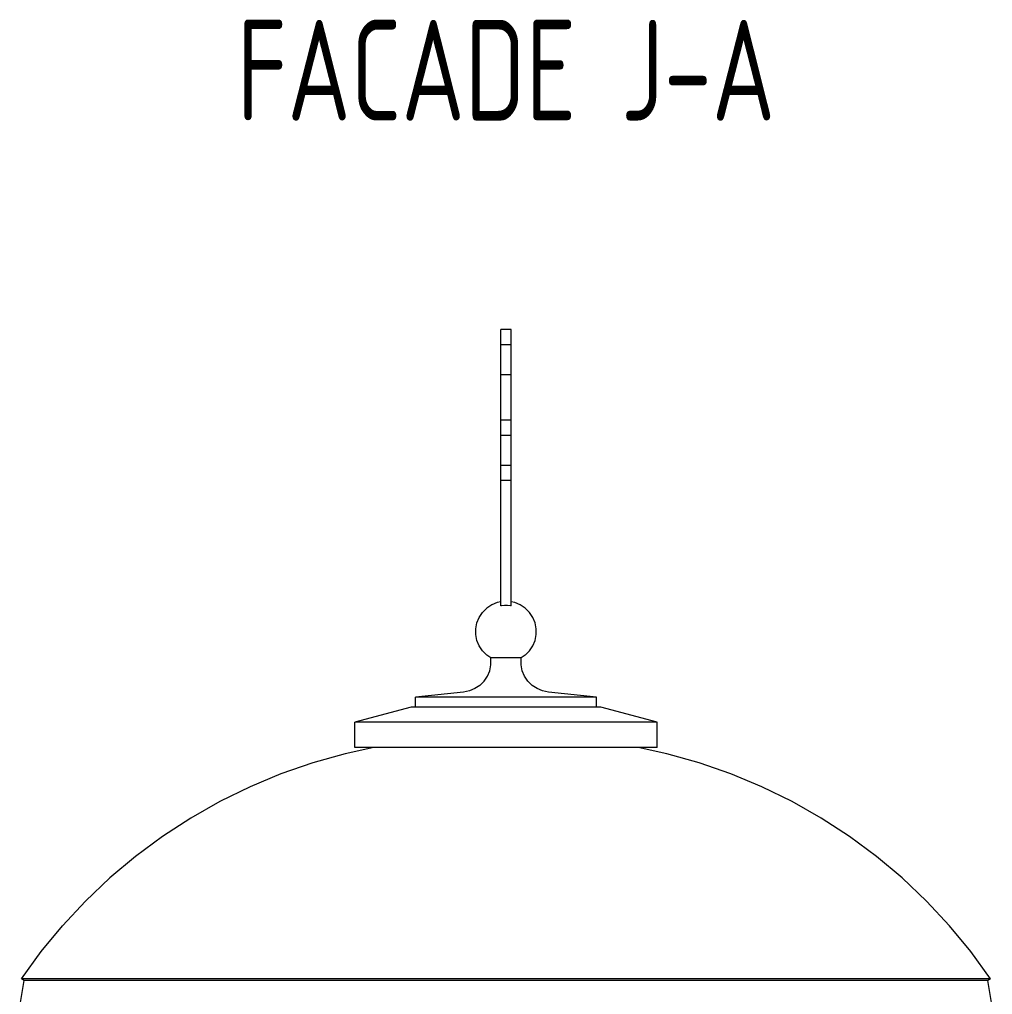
# Model space of a CAD drawing. Header units: millimetres. Extents: x -4890 to 184123, y 36 to 148549.
# Drawn here: x 149880 to 159539, y 138866 to 148549 of the extents above; entities that cross this region are included whole.
import ezdxf

# ---------------------------------------------------------------- set-up
doc = ezdxf.new("R2010")
doc.units = ezdxf.units.MM
doc.layers.add('Text', color=169, linetype='Continuous', lineweight=5)
doc.layers.add('Wall_Satelit', color=253, linetype='Continuous', lineweight=5)
doc.styles.add('OK300', font='isocpeur.ttf', dxfattribs={"width": 0.7, "height": 300})

msp = doc.modelspace()

# ---------------------------------------------------------------- linework, layer by layer
at = {"layer": 'Wall_Satelit'}
for p, q in [((154659.7, 145463.1), (154659.7, 145468.8)), ((154759.7, 145468.8), (154659.7, 145468.8)), ((154659.7, 145451.7), (154659.7, 145463.1)), ((154659.7, 145435.3), (154659.7, 145451.7)), ((154759.7, 145463.1), (154759.7, 145468.8)), ((154759.7, 145451.7), (154759.7, 145463.1)), ((154759.7, 145435.3), (154759.7, 145451.7)), ((154659.7, 145414.5), (154659.7, 145435.3)), ((154659.7, 145389.9), (154659.7, 145414.5)), ((154659.7, 145362.6), (154659.7, 145389.9)), ((154659.7, 145333.6), (154659.7, 145362.6)), ((154759.7, 145414.5), (154759.7, 145435.3)), ((154759.7, 145389.9), (154759.7, 145414.5)), ((154759.7, 145362.6), (154759.7, 145389.9)), ((154759.7, 145333.6), (154759.7, 145362.6)), ((154659.7, 145318.8), (154659.7, 145333.6)), ((154659.7, 145313.1), (154659.7, 145318.8)), ((154759.7, 145318.8), (154659.7, 145318.8)), ((154659.7, 145301.7), (154659.7, 145313.1)), ((154659.7, 145285.3), (154659.7, 145301.7)), ((154659.7, 145264.5), (154659.7, 145285.3)), ((154659.7, 145239.9), (154659.7, 145264.5)), ((154759.7, 145318.8), (154759.7, 145333.6)), ((154759.7, 145313.1), (154759.7, 145318.8)), ((154759.7, 145301.7), (154759.7, 145313.1)), ((154759.7, 145285.3), (154759.7, 145301.7)), ((154759.7, 145264.5), (154759.7, 145285.3)), ((154759.7, 145239.9), (154759.7, 145264.5)), ((154659.7, 145212.6), (154659.7, 145239.9)), ((154659.7, 145183.6), (154659.7, 145212.6)), ((154659.7, 145154.1), (154659.7, 145183.6)), ((154659.7, 145125.1), (154659.7, 145154.1)), ((154759.7, 145212.6), (154759.7, 145239.9)), ((154759.7, 145183.6), (154759.7, 145212.6)), ((154759.7, 145154.1), (154759.7, 145183.6)), ((154759.7, 145125.1), (154759.7, 145154.1)), ((154659.7, 145097.8), (154659.7, 145125.1)), ((154659.7, 145073.2), (154659.7, 145097.8)), ((154659.7, 145052.3), (154659.7, 145073.2)), ((154659.7, 145035.9), (154659.7, 145052.3)), ((154759.7, 145097.8), (154759.7, 145125.1)), ((154759.7, 145073.2), (154759.7, 145097.8)), ((154759.7, 145052.3), (154759.7, 145073.2)), ((154759.7, 145035.9), (154759.7, 145052.3)), ((154659.7, 145024.6), (154659.7, 145035.9)), ((154659.7, 145018.8), (154659.7, 145024.6)), ((154659.7, 144568.8), (154659.7, 145018.8)), ((154759.7, 145018.8), (154659.7, 145018.8)), ((154759.7, 145024.6), (154759.7, 145035.9)), ((154759.7, 145018.8), (154759.7, 145024.6)), ((154759.7, 144568.8), (154759.7, 145018.8)), ((154659.7, 144563.1), (154659.7, 144568.8)), ((154759.7, 144568.8), (154659.7, 144568.8)), ((154759.7, 144563.1), (154759.7, 144568.8)), ((154659.7, 144551.7), (154659.7, 144563.1)), ((154659.7, 144535.3), (154659.7, 144551.7)), ((154659.7, 144514.5), (154659.7, 144535.3)), ((154659.7, 144489.9), (154659.7, 144514.5)), ((154659.7, 144462.6), (154659.7, 144489.9)), ((154759.7, 144551.7), (154759.7, 144563.1)), ((154759.7, 144535.3), (154759.7, 144551.7)), ((154759.7, 144514.5), (154759.7, 144535.3)), ((154759.7, 144489.9), (154759.7, 144514.5)), ((154759.7, 144462.6), (154759.7, 144489.9)), ((154659.7, 144433.6), (154659.7, 144462.6)), ((154659.7, 144418.8), (154659.7, 144433.6)), ((154659.7, 144413.1), (154659.7, 144418.8)), ((154759.7, 144418.8), (154659.7, 144418.8)), ((154659.7, 144401.7), (154659.7, 144413.1)), ((154659.7, 144385.3), (154659.7, 144401.7)), ((154659.7, 144364.5), (154659.7, 144385.3)), ((154759.7, 144433.6), (154759.7, 144462.6)), ((154759.7, 144418.8), (154759.7, 144433.6)), ((154759.7, 144413.1), (154759.7, 144418.8)), ((154759.7, 144401.7), (154759.7, 144413.1)), ((154759.7, 144385.3), (154759.7, 144401.7)), ((154759.7, 144364.5), (154759.7, 144385.3)), ((154659.7, 144339.9), (154659.7, 144364.5)), ((154659.7, 144312.6), (154659.7, 144339.9)), ((154659.7, 144283.6), (154659.7, 144312.6)), ((154659.7, 144254.1), (154659.7, 144283.6)), ((154759.7, 144339.9), (154759.7, 144364.5)), ((154759.7, 144312.6), (154759.7, 144339.9)), ((154759.7, 144283.6), (154759.7, 144312.6)), ((154759.7, 144254.1), (154759.7, 144283.6)), ((154659.7, 144225.1), (154659.7, 144254.1)), ((154659.7, 144197.8), (154659.7, 144225.1)), ((154659.7, 144173.2), (154659.7, 144197.8)), ((154759.7, 144225.1), (154759.7, 144254.1)), ((154759.7, 144197.8), (154759.7, 144225.1)), ((154759.7, 144173.2), (154759.7, 144197.8)), ((154659.7, 144152.3), (154659.7, 144173.2)), ((154659.7, 144135.9), (154659.7, 144152.3)), ((154659.7, 144124.6), (154659.7, 144135.9)), ((154659.7, 144118.8), (154659.7, 144124.6)), ((154659.7, 144104.1), (154659.7, 144118.8)), ((154759.7, 144118.8), (154659.7, 144118.8)), ((154659.7, 144075.1), (154659.7, 144104.1)), ((154759.7, 144152.3), (154759.7, 144173.2)), ((154759.7, 144135.9), (154759.7, 144152.3)), ((154759.7, 144124.6), (154759.7, 144135.9)), ((154759.7, 144118.8), (154759.7, 144124.6)), ((154759.7, 144104.1), (154759.7, 144118.8)), ((154759.7, 144075.1), (154759.7, 144104.1)), ((154659.7, 144047.8), (154659.7, 144075.1)), ((154659.7, 144023.2), (154659.7, 144047.8)), ((154659.7, 144002.3), (154659.7, 144023.2)), ((154659.7, 143985.9), (154659.7, 144002.3)), ((154759.7, 144047.8), (154759.7, 144075.1)), ((154759.7, 144023.2), (154759.7, 144047.8)), ((154759.7, 144002.3), (154759.7, 144023.2)), ((154759.7, 143985.9), (154759.7, 144002.3)), ((154659.7, 143974.6), (154659.7, 143985.9)), ((154659.7, 143968.8), (154659.7, 143974.6)), ((154659.7, 142724.2), (154659.7, 143968.8)), ((154659.7, 142724.2), (154659.7, 143968.8)), ((154759.7, 143968.8), (154659.7, 143968.8)), ((154759.7, 143974.6), (154759.7, 143985.9)), ((154759.7, 143968.8), (154759.7, 143974.6)), ((154759.7, 142724.2), (154759.7, 143968.8)), ((154759.7, 142724.2), (154759.7, 143968.8)), ((154567.6, 142734.7), (154518.4, 142701.8)), ((154622.2, 142757.3), (154567.6, 142734.7)), ((154659.7, 142764.8), (154622.2, 142757.3)), ((154694.9, 142729.4), (154664.2, 142725.4)), ((154724.4, 142729.4), (154694.9, 142729.4)), ((154755.2, 142725.4), (154724.4, 142729.4)), ((154797.2, 142757.3), (154759.7, 142764.8)), ((154851.8, 142734.7), (154797.2, 142757.3)), ((154900.9, 142701.8), (154851.8, 142734.7)), ((154443.8, 142610.9), (154476.6, 142660.1)), ((154518.4, 142701.8), (154476.6, 142660.1)), ((154664.2, 142725.4), (154659.7, 142724.2)), ((154759.7, 142724.2), (154755.2, 142725.4)), ((154942.7, 142660.1), (154900.9, 142701.8)), ((154975.5, 142610.9), (154942.7, 142660.1)), ((154409.7, 142498.4), (154421.2, 142556.3)), ((154421.2, 142556.3), (154443.8, 142610.9)), ((154998.1, 142556.3), (154975.5, 142610.9)), ((155009.7, 142498.4), (154998.1, 142556.3)), ((154409.7, 142439.3), (154409.7, 142498.4)), ((154421.2, 142381.3), (154409.7, 142439.3)), ((154998.1, 142381.3), (155009.7, 142439.3)), ((155009.7, 142439.3), (155009.7, 142498.4)), ((154443.8, 142326.7), (154421.2, 142381.3)), ((154975.5, 142326.7), (154998.1, 142381.3)), ((154476.6, 142277.6), (154443.8, 142326.7)), ((154518.4, 142235.8), (154476.6, 142277.6)), ((154900.9, 142235.8), (154942.7, 142277.6)), ((154942.7, 142277.6), (154975.5, 142326.7)), ((154559.7, 142208.2), (154518.4, 142235.8)), ((154559.7, 142139.3), (154559.7, 142208.2)), ((154565.4, 142208.2), (154559.7, 142208.2)), ((154576.7, 142208.2), (154565.4, 142208.2)), ((154593.2, 142208.2), (154576.7, 142208.2)), ((154614.1, 142208.2), (154593.2, 142208.2)), ((154638.6, 142208.2), (154614.1, 142208.2)), ((154665.9, 142208.2), (154638.6, 142208.2)), ((154694.9, 142208.2), (154665.9, 142208.2)), ((154724.4, 142208.2), (154694.9, 142208.2)), ((154753.4, 142208.2), (154724.4, 142208.2)), ((154780.7, 142208.2), (154753.4, 142208.2)), ((154805.3, 142208.2), (154780.7, 142208.2)), ((154826.2, 142208.2), (154805.3, 142208.2)), ((154842.6, 142208.2), (154826.2, 142208.2)), ((154853.9, 142208.2), (154842.6, 142208.2)), ((154859.7, 142208.2), (154853.9, 142208.2)), ((154900.9, 142235.8), (154859.7, 142208.2)), ((154859.7, 142139.3), (154859.7, 142208.2)), ((154525.5, 142026.7), (154548.1, 142081.3)), ((154548.1, 142081.3), (154559.7, 142139.3)), ((154871.2, 142081.3), (154859.7, 142139.3)), ((154893.8, 142026.7), (154871.2, 142081.3)), ((154450.9, 141935.8), (154492.7, 141977.6)), ((154492.7, 141977.6), (154525.5, 142026.7)), ((154926.6, 141977.6), (154893.8, 142026.7)), ((154968.4, 141935.8), (154926.6, 141977.6)), ((154289.2, 141868.8), (153809.7, 141818.8)), ((154347.2, 141880.4), (154289.2, 141868.8)), ((154401.8, 141903), (154347.2, 141880.4)), ((154450.9, 141935.8), (154401.8, 141903)), ((155017.6, 141903), (154968.4, 141935.8)), ((155072.2, 141880.4), (155017.6, 141903)), ((155130.1, 141868.8), (155072.2, 141880.4)), ((155609.7, 141818.8), (155130.1, 141868.8)), ((153809.7, 141718.8), (153809.7, 141818.8)), ((153844.3, 141818.8), (153809.7, 141818.8)), ((153912.1, 141818.8), (153844.3, 141818.8)), ((154010.6, 141818.8), (153912.1, 141818.8)), ((154136, 141818.8), (154010.6, 141818.8)), ((154283.4, 141818.8), (154136, 141818.8)), ((154447.1, 141818.8), (154283.4, 141818.8)), ((154621, 141818.8), (154447.1, 141818.8)), ((154798.3, 141818.8), (154621, 141818.8)), ((154972.2, 141818.8), (154798.3, 141818.8)), ((155136, 141818.8), (154972.2, 141818.8)), ((155283.4, 141818.8), (155136, 141818.8)), ((155408.8, 141818.8), (155283.4, 141818.8)), ((155507.2, 141818.8), (155408.8, 141818.8)), ((155575.1, 141818.8), (155507.2, 141818.8)), ((155609.7, 141818.8), (155575.1, 141818.8)), ((155609.7, 141718.8), (155609.7, 141818.8)), ((153769.5, 141718.8), (153209.7, 141568.8)), ((153805.6, 141718.8), (153769.5, 141718.8)), ((153876.5, 141718.8), (153805.6, 141718.8)), ((153979.4, 141718.8), (153876.5, 141718.8)), ((154110.3, 141718.8), (153979.4, 141718.8)), ((154264.3, 141718.8), (154110.3, 141718.8)), ((154435.4, 141718.8), (154264.3, 141718.8)), ((154617.1, 141718.8), (154435.4, 141718.8)), ((154802.3, 141718.8), (154617.1, 141718.8)), ((154983.9, 141718.8), (154802.3, 141718.8)), ((155155, 141718.8), (154983.9, 141718.8)), ((155309, 141718.8), (155155, 141718.8)), ((155440, 141718.8), (155309, 141718.8)), ((155542.9, 141718.8), (155440, 141718.8)), ((155613.7, 141718.8), (155542.9, 141718.8)), ((155649.9, 141718.8), (155613.7, 141718.8)), ((156209.7, 141568.8), (155649.9, 141718.8)), ((153209.7, 141318.8), (153209.7, 141568.8)), ((153267.3, 141568.8), (153209.7, 141568.8)), ((153380.4, 141568.8), (153267.3, 141568.8)), ((153544.5, 141568.8), (153380.4, 141568.8)), ((153753.5, 141568.8), (153544.5, 141568.8)), ((153999.2, 141568.8), (153753.5, 141568.8)), ((154272.1, 141568.8), (153999.2, 141568.8)), ((154561.9, 141568.8), (154272.1, 141568.8)), ((154857.4, 141568.8), (154561.9, 141568.8)), ((155147.2, 141568.8), (154857.4, 141568.8)), ((155420.2, 141568.8), (155147.2, 141568.8)), ((155665.9, 141568.8), (155420.2, 141568.8)), ((155874.8, 141568.8), (155665.9, 141568.8)), ((156039, 141568.8), (155874.8, 141568.8)), ((156152, 141568.8), (156039, 141568.8)), ((156209.7, 141568.8), (156152, 141568.8)), ((156209.7, 141318.8), (156209.7, 141568.8)), ((153397.2, 141318.8), (153111.7, 141257.2)), ((153267.3, 141318.8), (153209.7, 141318.8)), ((153380.4, 141318.8), (153267.3, 141318.8)), ((153544.5, 141318.8), (153380.4, 141318.8)), ((153753.5, 141318.8), (153544.5, 141318.8)), ((153999.2, 141318.8), (153753.5, 141318.8)), ((154272.1, 141318.8), (153999.2, 141318.8)), ((154561.9, 141318.8), (154272.1, 141318.8)), ((154857.4, 141318.8), (154561.9, 141318.8)), ((155147.2, 141318.8), (154857.4, 141318.8)), ((155420.2, 141318.8), (155147.2, 141318.8)), ((155665.9, 141318.8), (155420.2, 141318.8)), ((155874.8, 141318.8), (155665.9, 141318.8)), ((156039, 141318.8), (155874.8, 141318.8)), ((156307.6, 141257.2), (156022.2, 141318.8)), ((156152, 141318.8), (156039, 141318.8)), ((156209.7, 141318.8), (156152, 141318.8)), ((153111.7, 141257.2), (152790.8, 141167.1)), ((156628.6, 141167.1), (156307.6, 141257.2)), ((152790.8, 141167.1), (152475.9, 141057.7)), ((156943.4, 141057.7), (156628.6, 141167.1)), ((152475.9, 141057.7), (152168.3, 140929.4)), ((157251.1, 140929.4), (156943.4, 141057.7)), ((152168.3, 140929.4), (151869, 140782.6)), ((157550.3, 140782.6), (157251.1, 140929.4)), ((151869, 140782.6), (151579.2, 140617.9)), ((157840.1, 140617.9), (157550.3, 140782.6)), ((151579.2, 140617.9), (151299.9, 140435.9)), ((158119.4, 140435.9), (157840.1, 140617.9)), ((151299.9, 140435.9), (151032.3, 140237.3)), ((158387.1, 140237.3), (158119.4, 140435.9)), ((151032.3, 140237.3), (150777.1, 140022.8)), ((158642.2, 140022.8), (158387.1, 140237.3)), ((150777.1, 140022.8), (150535.5, 139793.1)), ((158883.8, 139793.1), (158642.2, 140022.8)), ((150308.3, 139549.2), (150535.5, 139793.1)), ((159111, 139549.2), (158883.8, 139793.1)), ((150096.3, 139292), (150308.3, 139549.2)), ((159323, 139292), (159111, 139549.2)), ((149900.4, 139022.3), (150096.3, 139292)), ((159519, 139022.3), (159323, 139292)), ((149879.9, 138725.9), (149925.1, 139005.3)), ((149946.7, 139022.3), (149900.4, 139022.3)), ((149925.1, 139005.3), (149900.4, 139022.3)), ((149971.2, 139005.3), (149925.1, 139005.3)), ((150038.9, 139022.3), (149946.7, 139022.3)), ((150062.9, 139005.3), (149971.2, 139005.3)), ((150176.1, 139022.3), (150038.9, 139022.3)), ((150199.4, 139005.3), (150062.9, 139005.3)), ((150356.9, 139022.3), (150176.1, 139022.3)), ((150379.3, 139005.3), (150199.4, 139005.3)), ((150579.6, 139022.3), (150356.9, 139022.3)), ((150600.9, 139005.3), (150379.3, 139005.3)), ((150842.2, 139022.3), (150579.6, 139022.3)), ((150862.1, 139005.3), (150600.9, 139005.3)), ((151141.9, 139022.3), (150842.2, 139022.3)), ((151160.3, 139005.3), (150862.1, 139005.3)), ((151476.1, 139022.3), (151141.9, 139022.3)), ((151492.7, 139005.3), (151160.3, 139005.3)), ((151841.3, 139022.3), (151476.1, 139022.3)), ((151856.1, 139005.3), (151492.7, 139005.3)), ((152234.2, 139022.3), (151841.3, 139022.3)), ((152247, 139005.3), (151856.1, 139005.3)), ((152651, 139022.3), (152234.2, 139022.3)), ((152661.6, 139005.3), (152247, 139005.3)), ((153087.5, 139022.3), (152651, 139022.3)), ((153095.9, 139005.3), (152661.6, 139005.3)), ((153539.7, 139022.3), (153087.5, 139022.3)), ((153545.7, 139005.3), (153095.9, 139005.3)), ((154003.1, 139022.3), (153539.7, 139022.3)), ((154006.8, 139005.3), (153545.7, 139005.3)), ((154473.4, 139022.3), (154003.1, 139022.3)), ((154474.6, 139005.3), (154006.8, 139005.3)), ((154945.9, 139022.3), (154473.4, 139022.3)), ((154944.7, 139005.3), (154474.6, 139005.3)), ((155412.6, 139005.3), (154944.7, 139005.3)), ((155416.2, 139022.3), (154945.9, 139022.3)), ((155873.6, 139005.3), (155412.6, 139005.3)), ((155879.6, 139022.3), (155416.2, 139022.3)), ((156323.5, 139005.3), (155873.6, 139005.3)), ((156331.8, 139022.3), (155879.6, 139022.3)), ((156757.8, 139005.3), (156323.5, 139005.3)), ((156768.4, 139022.3), (156331.8, 139022.3)), ((157172.4, 139005.3), (156757.8, 139005.3)), ((157185.1, 139022.3), (156768.4, 139022.3)), ((157563.2, 139005.3), (157172.4, 139005.3)), ((157578, 139022.3), (157185.1, 139022.3)), ((157926.6, 139005.3), (157563.2, 139005.3)), ((157943.3, 139022.3), (157578, 139022.3)), ((158259, 139005.3), (157926.6, 139005.3)), ((158277.4, 139022.3), (157943.3, 139022.3)), ((158557.3, 139005.3), (158259, 139005.3)), ((158577.2, 139022.3), (158277.4, 139022.3)), ((158818.4, 139005.3), (158557.3, 139005.3)), ((158839.7, 139022.3), (158577.2, 139022.3)), ((159040, 139005.3), (158818.4, 139005.3)), ((159062.5, 139022.3), (158839.7, 139022.3)), ((159219.9, 139005.3), (159040, 139005.3)), ((159243.3, 139022.3), (159062.5, 139022.3)), ((159356.4, 139005.3), (159219.9, 139005.3)), ((159380.5, 139022.3), (159243.3, 139022.3)), ((159448.1, 139005.3), (159356.4, 139005.3)), ((159472.6, 139022.3), (159380.5, 139022.3)), ((159494.2, 139005.3), (159448.1, 139005.3)), ((159519, 139022.3), (159472.6, 139022.3)), ((159519, 139022.3), (159494.2, 139005.3)), ((159539.4, 138725.9), (159494.2, 139005.3))]:
    msp.add_line(p, q, dxfattribs=at)

# ---------------------------------------------------------------- texts
at = {"layer": 'Text', "linetype": 'Continuous', "insert": (154709.7, 147543.3), "char_height": 1000, "attachment_point": 8, "style": 'OK300'}
msp.add_mtext('FACADE J-A', dxfattribs=at)

doc.saveas('drawing.dxf')
